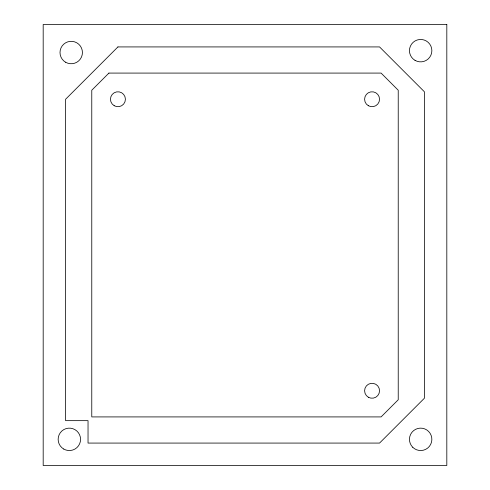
<?xml version="1.0" encoding="UTF-8"?>
<svg xmlns="http://www.w3.org/2000/svg" width="490" height="490" viewBox="0 0 490 490"><rect width="100%" height="100%" fill="white"/><g stroke="black" fill="none" stroke-linecap="round" stroke-linejoin="round"><path stroke-width="0.73" d="M117.931 46.924L65.611 99.243L65.611 420.653L88.035 420.653L88.035 443.076L379.542 443.076L424.389 398.229L424.389 91.771L379.542 46.924L117.931 46.924M108.909 73.084L91.771 90.221L91.771 416.916L381.091 416.916L398.229 399.779L398.229 90.221L381.091 73.084L108.909 73.084M446.813 24.5L43.187 24.5L43.187 465.5L446.813 465.5L446.813 24.5M114.195 105.718A7.473 7.473 0 0 0 125.409 99.243A7.473 7.473 0 0 0 114.195 92.775A7.473 7.473 0 0 0 114.195 105.718M368.333 105.718A7.473 7.473 0 0 0 379.542 99.243A7.473 7.473 0 0 0 368.333 92.775A7.473 7.473 0 0 0 368.333 105.718M368.333 397.225A7.473 7.473 0 0 0 379.542 390.757A7.473 7.473 0 0 0 368.333 384.283A7.473 7.473 0 0 0 368.333 397.225M63.743 449.048A11.215 11.215 0 0 0 80.562 439.34A11.215 11.215 0 0 0 63.743 429.632A11.215 11.215 0 0 0 63.743 449.048M412.727 447.266A11.215 11.215 0 0 0 431.482 442.243A11.215 11.215 0 0 0 417.75 428.511A11.215 11.215 0 0 0 412.727 447.266M415.048 60.368A11.215 11.215 0 0 0 431.862 50.66A11.215 11.215 0 0 0 415.048 40.952A11.215 11.215 0 0 0 415.048 60.368M65.611 62.242A11.215 11.215 0 0 0 82.43 52.528A11.215 11.215 0 0 0 65.611 42.82A11.215 11.215 0 0 0 65.611 62.242"/></g></svg>
